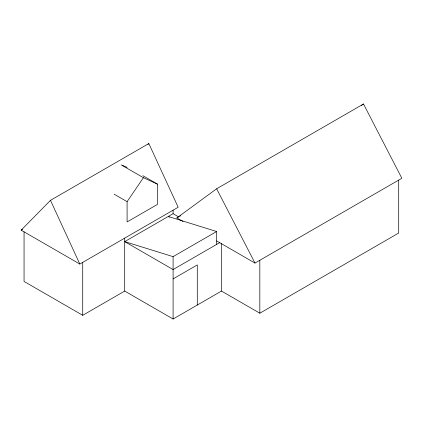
<?xml version="1.0" encoding="UTF-8"?>
<svg xmlns="http://www.w3.org/2000/svg" width="423" height="423" viewBox="0 0 423 423"><rect width="100%" height="100%" fill="white"/><g stroke="black" fill="none" stroke-linecap="round" stroke-linejoin="round"><path stroke-width="0.63" d="M127.09 201.66L143.423 177.713L157.467 184.127L157.467 204.404L127.09 221.943L127.09 201.66L114.141 194.189M21.15 230.17L50.485 200.333L148.833 143.55L178.173 207.265L79.82 264.042L21.15 230.17L22.604 229.335M147.918 144.481L148.833 143.55M183.048 221.53L176.846 217.951L216.639 188.78L363.5 103.989L401.85 178.279L254.99 263.069L216.639 240.925M361.374 105.544L363.5 103.989M219.865 242.559L173.092 269.562L124.7 241.623L173.092 213.689L178.458 216.788M176.846 217.951L178.458 217.02M179.532 216.396L180.605 215.778M124.7 241.623L173.092 256.65L216.639 231.508L216.639 244.42M24.053 231.762L24.053 281.438L82.723 315.309L124.7 291.072L173.092 319.011L221.478 291.072L259.828 313.216L398.704 233.036L398.704 180.098M173.092 278.889L197.282 264.92L197.282 305.041M216.639 231.508L168.248 216.481L169.39 217.142M122.416 165.303L127.096 167.439M142.831 175.672L157.467 184.127M121.216 164.891L143.423 177.713M216.639 188.78L254.99 263.069M50.485 200.333L79.82 264.042M259.828 260.277L259.828 313.216M221.478 243.6L221.478 291.072M173.092 210.194L173.092 213.689M173.092 256.65L173.092 319.011M124.7 238.133L124.7 291.072M82.723 262.366L82.723 315.309"/></g></svg>
